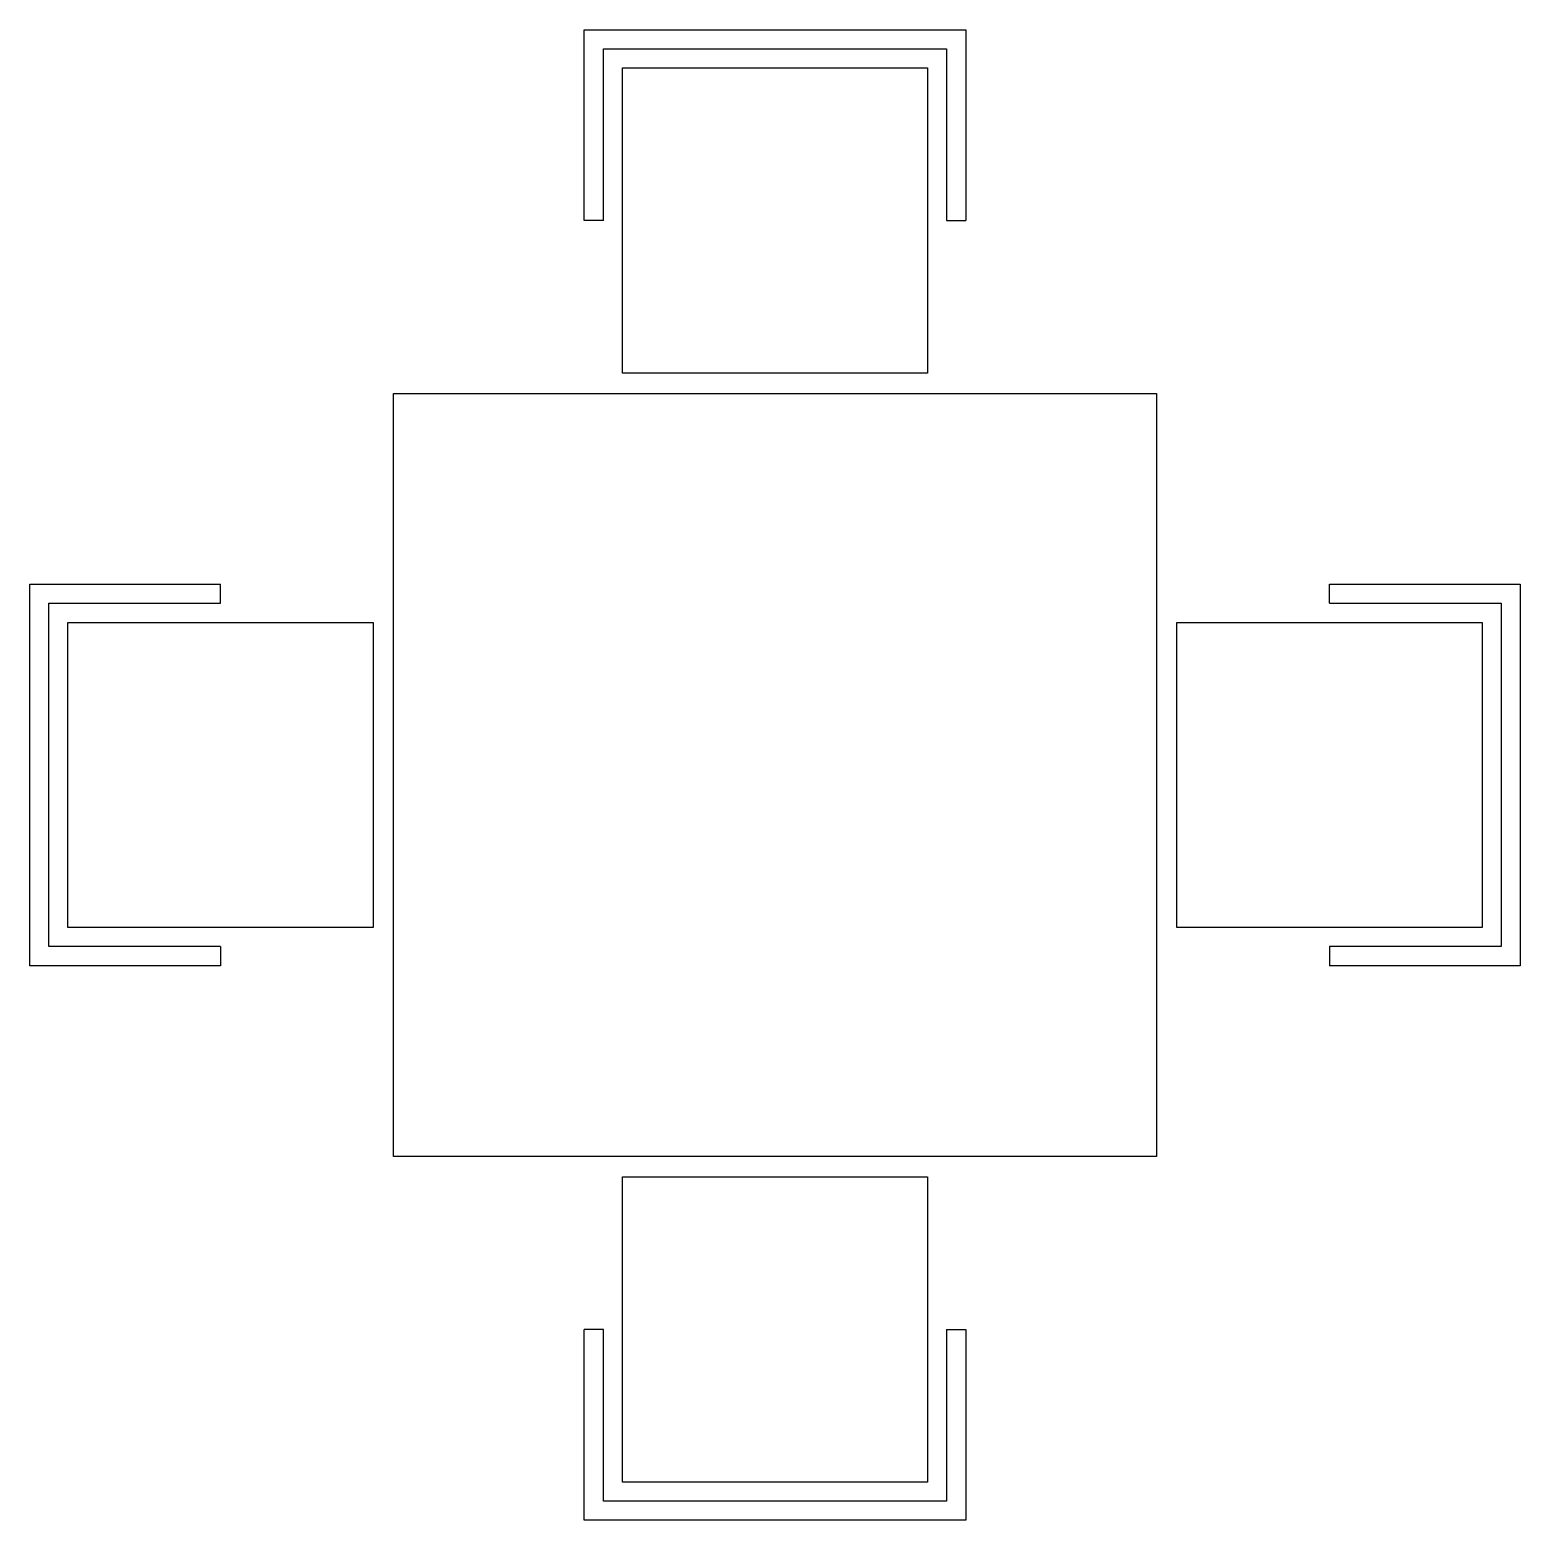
# Model space of a CAD drawing. Extents: x 308.32 to 310.27, y 164.06 to 166.02.
import ezdxf

# ---------------------------------------------------------------- set-up
doc = ezdxf.new("R2010")
doc.units = 0
doc.layers.get('0').update_dxf_attribs({"linetype": 'CONTINUOUS'})

msp = doc.modelspace()

# ---------------------------------------------------------------- linework, layer by layer
at = {"color": 0}
for p, q in [((309.0454, 166.0155), (309.5454, 166.0155)), ((309.0454, 165.7655), (309.0454, 166.0155)), ((309.5454, 166.0155), (309.5454, 165.7655)), ((309.0704, 165.9905), (309.5204, 165.9905)), ((309.0704, 165.7655), (309.0704, 165.9905)), ((309.5204, 165.9905), (309.5204, 165.7655)), ((309.0954, 165.9655), (309.4954, 165.9655)), ((309.0954, 165.5655), (309.0954, 165.9655)), ((309.4954, 165.9655), (309.4954, 165.5655)), ((309.0704, 165.7655), (309.0454, 165.7655)), ((309.5204, 165.7655), (309.5454, 165.7655)), ((309.4954, 165.5655), (309.0954, 165.5655)), ((308.3186, 165.2887), (308.5686, 165.2887)), ((308.3186, 164.7887), (308.3186, 165.2887)), ((308.5686, 165.2637), (308.5686, 165.2887)), ((310.0223, 165.2637), (310.0223, 165.2887)), ((310.0223, 165.2887), (310.2723, 165.2887)), ((310.2723, 165.2887), (310.2723, 164.7887)), ((308.3436, 165.2637), (308.5686, 165.2637)), ((308.3436, 164.8137), (308.3436, 165.2637)), ((310.0223, 165.2637), (310.2473, 165.2637)), ((310.2473, 165.2637), (310.2473, 164.8137)), ((308.3686, 165.2387), (308.7686, 165.2387)), ((308.3686, 164.8387), (308.3686, 165.2387)), ((308.7686, 165.2387), (308.7686, 164.8387)), ((309.8223, 164.8387), (309.8223, 165.2387)), ((309.8223, 165.2387), (310.2223, 165.2387)), ((310.2223, 165.2387), (310.2223, 164.8387)), ((308.7686, 164.8387), (308.3686, 164.8387)), ((310.2223, 164.8387), (309.8223, 164.8387)), ((308.5686, 164.8137), (308.3436, 164.8137)), ((308.5686, 164.8137), (308.5686, 164.7887)), ((310.2473, 164.8137), (310.0223, 164.8137)), ((310.0223, 164.8137), (310.0223, 164.7887)), ((308.5686, 164.7887), (308.3186, 164.7887)), ((310.2723, 164.7887), (310.0223, 164.7887)), ((309.0954, 164.5118), (309.4954, 164.5118)), ((309.0954, 164.1118), (309.0954, 164.5118)), ((309.4954, 164.5118), (309.4954, 164.1118)), ((309.0704, 164.3118), (309.0454, 164.3118)), ((309.0454, 164.0618), (309.0454, 164.3118)), ((309.0704, 164.0868), (309.0704, 164.3118)), ((309.5204, 164.3118), (309.5454, 164.3118)), ((309.5204, 164.3118), (309.5204, 164.0868)), ((309.5454, 164.3118), (309.5454, 164.0618)), ((309.4954, 164.1118), (309.0954, 164.1118)), ((309.5204, 164.0868), (309.0704, 164.0868)), ((309.5454, 164.0618), (309.0454, 164.0618))]:
    msp.add_line(p, q, dxfattribs=at)
msp.add_lwpolyline([(309.7954, 164.5387), (308.7954, 164.5387), (308.7954, 165.5387), (309.7954, 165.5387)], close=True, dxfattribs=at)

doc.saveas('drawing.dxf')
